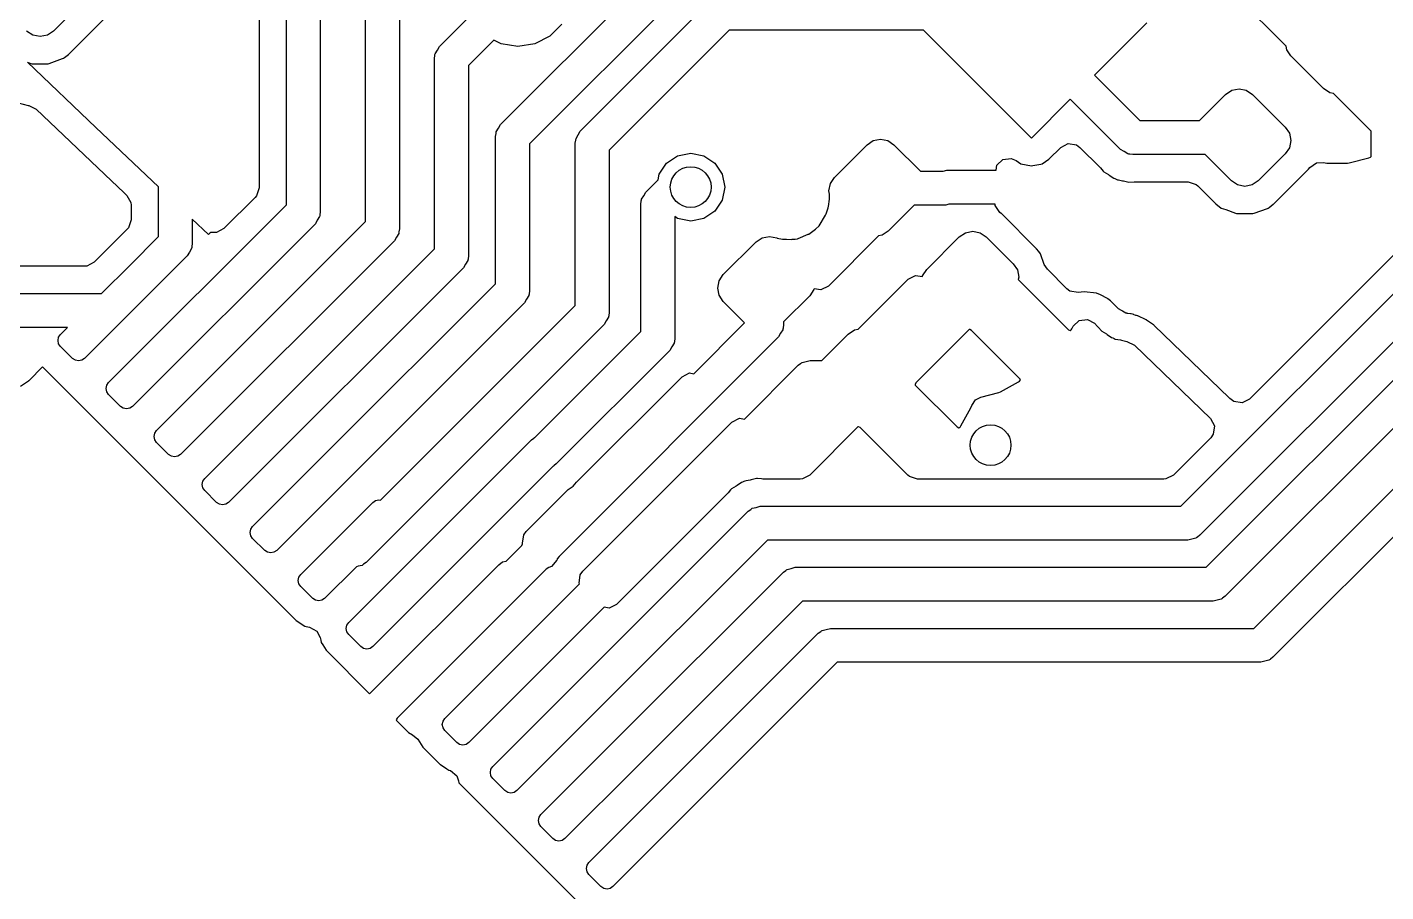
# Model space of a CAD drawing. Extents: x -27 to 355, y -108 to 35.
# Drawn here: x 259.31 to 269.31, y 23.62 to 29.99 of the extents above; entities that cross this region are included whole.
import ezdxf

# ---------------------------------------------------------------- set-up
doc = ezdxf.new("R2010")
doc.units = 0
doc.layers.add('BLACK', color=7, linetype='CONTINUOUS')

msp = doc.modelspace()

# ---------------------------------------------------------------- linework, layer by layer
at = {"layer": 'BLACK', "linetype": 'CONTINUOUS'}
for p, q in [((262.05, 31.3225), (262.05, 28.502)), ((261.8, 28.5538), (261.8, 31.2343)), ((261.217, 28.6786), (261.217, 30.8284)), ((261.467, 30.8802), (261.467, 28.6268)), ((261.017, 30.5412), (261.017, 28.8026)), ((262.793, 29.2681), (264.025, 30.5003)), ((264.239, 30.3601), (263.007, 29.1279)), ((268.57, 29.8515), (268.213, 30.2086)), ((259.701, 30.1555), (259.503, 29.9575)), ((263.38, 29.2192), (264.337, 30.1764)), ((259.617, 29.7875), (259.871, 30.0419)), ((262.344, 29.8432), (262.568, 30.0674)), ((263.245, 30.0089), (263.156, 29.9204)), ((267.55, 30.0173), (267.164, 29.6313)), ((259.35, 29.9271), (259.305, 29.9575)), ((259.404, 29.9165), (259.35, 29.9271)), ((259.458, 29.9271), (259.404, 29.9165)), ((259.503, 29.9575), (259.458, 29.9271)), ((263.156, 29.9204), (263.045, 29.8636)), ((264.477, 29.963), (263.593, 29.079)), ((265.907, 29.963), (264.477, 29.963)), ((266.702, 29.1688), (265.907, 29.963)), ((262.312, 29.7903), (262.329, 29.8162)), ((262.329, 29.8162), (262.344, 29.8432)), ((262.745, 29.8906), (262.557, 29.703)), ((262.798, 29.8636), (262.745, 29.8906)), ((262.921, 29.844), (262.798, 29.8636)), ((263.045, 29.8636), (262.921, 29.844)), ((268.575, 29.8462), (268.57, 29.8515)), ((268.58, 29.8191), (268.575, 29.8462)), ((268.611, 29.7737), (268.58, 29.8191)), ((259.816, 29.248), (259.311, 29.7279)), ((259.311, 29.7279), (259.325, 29.723)), ((259.325, 29.723), (259.336, 29.719)), ((259.336, 29.719), (259.336, 29.719)), ((259.336, 29.719), (259.344, 29.716)), ((259.344, 29.716), (259.464, 29.716)), ((259.464, 29.716), (259.472, 29.719)), ((259.472, 29.719), (259.57, 29.7545)), ((259.472, 29.719), (259.472, 29.719)), ((259.57, 29.7545), (259.577, 29.7571)), ((259.577, 29.7571), (259.583, 29.7617)), ((259.583, 29.7617), (259.614, 29.7855)), ((259.614, 29.7855), (259.617, 29.7875)), ((259.614, 29.7855), (259.614, 29.7855)), ((262.307, 29.7548), (262.31, 29.7768)), ((262.307, 28.3543), (262.307, 29.7548)), ((262.31, 29.7814), (262.311, 29.7839)), ((262.31, 29.7768), (262.31, 29.7814)), ((262.311, 29.7839), (262.312, 29.7903)), ((262.557, 29.703), (262.557, 28.3026)), ((268.851, 29.5333), (268.611, 29.7737)), ((267.164, 29.6313), (267.498, 29.2976)), ((268.13, 29.4908), (268.175, 29.5212)), ((268.175, 29.5212), (268.229, 29.5318)), ((268.229, 29.5318), (268.282, 29.5212)), ((268.282, 29.5212), (268.328, 29.4908)), ((268.896, 29.5029), (268.851, 29.5333)), ((268.924, 29.4975), (268.896, 29.5029)), ((259.17, 29.4477), (259.316, 29.41)), ((259.316, 29.41), (259.32, 29.4096)), ((259.32, 29.4096), (259.322, 29.4086)), ((259.322, 29.4086), (259.322, 29.4085)), ((259.322, 29.4085), (259.322, 29.4084)), ((259.322, 29.4084), (259.375, 29.3831)), ((266.987, 29.4545), (266.702, 29.1688)), ((267.357, 29.0843), (266.987, 29.4545)), ((267.937, 29.2976), (268.13, 29.4908)), ((268.328, 29.4908), (268.568, 29.2504)), ((269.201, 29.2199), (268.924, 29.4975)), ((259.375, 29.3831), (259.931, 28.8546)), ((260.275, 28.811), (259.816, 29.248)), ((259.816, 29.248), (259.816, 29.248)), ((262.757, 29.1797), (262.76, 29.2018)), ((262.76, 29.2064), (262.761, 29.2088)), ((262.76, 29.2018), (262.76, 29.2064)), ((262.761, 29.2088), (262.762, 29.2152)), ((262.762, 29.2152), (262.779, 29.2411)), ((262.779, 29.2411), (262.793, 29.2681)), ((263.365, 29.1922), (263.38, 29.2192)), ((267.498, 29.2976), (267.937, 29.2976)), ((268.568, 29.2504), (268.599, 29.205)), ((268.599, 29.205), (268.609, 29.1514)), ((269.201, 29.034), (269.201, 29.2199)), ((262.757, 28.0967), (262.757, 29.1797)), ((263.007, 29.1279), (263.007, 28.045)), ((263.343, 29.1308), (263.347, 29.1528)), ((263.343, 27.9369), (263.343, 29.1308)), ((263.346, 29.1574), (263.348, 29.1599)), ((263.347, 29.1528), (263.346, 29.1574)), ((263.348, 29.1599), (263.349, 29.1663)), ((263.349, 29.1663), (263.365, 29.1922)), ((265.251, 28.8801), (265.491, 29.1205)), ((265.491, 29.1205), (265.537, 29.1509)), ((265.537, 29.1509), (265.59, 29.1615)), ((265.59, 29.1615), (265.644, 29.1509)), ((265.644, 29.1509), (265.689, 29.1205)), ((265.689, 29.1205), (265.885, 28.925)), ((266.829, 29.013), (266.917, 29.1009)), ((266.917, 29.1009), (266.972, 29.1287)), ((266.972, 29.1287), (267.032, 29.1191)), ((267.032, 29.1191), (267.057, 29.1009)), ((267.057, 29.1009), (267.203, 28.9556)), ((268.609, 29.1514), (268.599, 29.0979)), ((263.593, 29.079), (263.593, 27.8851)), ((264.016, 28.985), (264.097, 29.0392)), ((264.097, 29.0392), (264.193, 29.0583)), ((264.193, 29.0583), (264.289, 29.0392)), ((264.289, 29.0392), (264.37, 28.985)), ((266.447, 28.9686), (266.491, 29.0105)), ((266.491, 29.0105), (266.552, 29.0181)), ((266.552, 29.0181), (266.588, 29.0032)), ((266.588, 29.0032), (266.623, 28.9799)), ((266.78, 28.9799), (266.829, 29.013)), ((267.384, 29.0695), (267.357, 29.0843)), ((267.41, 29.0528), (267.384, 29.0695)), ((267.417, 29.0519), (267.41, 29.0528)), ((267.419, 29.0505), (267.417, 29.0519)), ((267.424, 29.0508), (267.419, 29.0505)), ((267.446, 29.0476), (267.424, 29.0508)), ((267.979, 29.0476), (267.446, 29.0476)), ((268.172, 28.8544), (267.979, 29.0476)), ((268.338, 25.5591), (271.814, 29.0357)), ((268.568, 29.0524), (268.37, 28.8544)), ((268.599, 29.0979), (268.568, 29.0524)), ((269.038, 28.9858), (269.184, 29.0234)), ((269.184, 29.0234), (269.195, 29.0275)), ((269.195, 29.0275), (269.201, 29.034)), ((263.954, 28.8626), (263.962, 28.9039)), ((263.962, 28.9039), (264.016, 28.985)), ((264.37, 28.985), (264.424, 28.9039)), ((264.424, 28.9039), (264.443, 28.8083)), ((265.885, 28.925), (266.052, 28.925)), ((266.052, 28.925), (266.077, 28.9322)), ((266.077, 28.9322), (266.44, 28.9322)), ((266.44, 28.9322), (266.447, 28.9686)), ((266.623, 28.9799), (266.702, 28.9644)), ((266.702, 28.9644), (266.711, 28.9663)), ((266.711, 28.9663), (266.77, 28.978)), ((266.77, 28.978), (266.78, 28.9799)), ((266.77, 28.978), (266.77, 28.978)), ((267.203, 28.9556), (267.208, 28.9492)), ((267.208, 28.9492), (267.228, 28.9261)), ((267.228, 28.9261), (267.228, 28.9261)), ((267.228, 28.9261), (267.233, 28.9195)), ((267.233, 28.9195), (267.267, 28.9)), ((267.267, 28.9), (267.274, 28.8954)), ((270.001, 28.9432), (268.305, 27.2472)), ((268.484, 28.6845), (268.738, 28.9389)), ((268.738, 28.9389), (268.74, 28.9414)), ((268.74, 28.9414), (268.749, 28.9528)), ((268.749, 28.9528), (268.799, 28.9874)), ((268.799, 28.9874), (268.852, 28.9884)), ((268.852, 28.9884), (268.862, 28.9858)), ((268.862, 28.9858), (268.874, 28.9843)), ((268.874, 28.9843), (269.026, 28.9843)), ((269.026, 28.9843), (269.038, 28.9858)), ((259.931, 28.8546), (260.022, 28.7677)), ((260.275, 28.4435), (260.275, 28.811)), ((261.017, 28.8026), (260.998, 28.7444)), ((263.862, 28.7713), (263.954, 28.8626)), ((264.443, 28.8083), (264.424, 28.7126)), ((265.21, 28.7811), (265.221, 28.8347)), ((265.221, 28.8347), (265.251, 28.8801)), ((267.274, 28.8954), (267.306, 28.8731)), ((267.306, 28.8731), (267.315, 28.8709)), ((267.315, 28.8709), (267.32, 28.8684)), ((267.32, 28.8684), (267.325, 28.8664)), ((267.325, 28.8664), (267.333, 28.8621)), ((267.333, 28.8621), (267.341, 28.8606)), ((267.341, 28.8606), (267.341, 28.8606)), ((267.341, 28.8606), (267.371, 28.8553)), ((267.371, 28.8553), (267.379, 28.8534)), ((267.379, 28.8534), (267.417, 28.8434)), ((267.417, 28.8434), (267.456, 28.8468)), ((267.456, 28.8468), (267.464, 28.8471)), ((267.464, 28.8471), (267.855, 28.8471)), ((267.8, 26.4581), (270.231, 28.8892)), ((267.855, 28.8471), (267.913, 28.8282)), ((267.913, 28.8282), (267.925, 28.8182)), ((267.925, 28.8182), (267.992, 28.751)), ((268.218, 28.8241), (268.172, 28.8544)), ((268.271, 28.8134), (268.218, 28.8241)), ((268.325, 28.8241), (268.271, 28.8134)), ((268.37, 28.8544), (268.325, 28.8241)), ((271.991, 28.8589), (268.478, 25.3457)), ((260.022, 28.7677), (260.044, 28.7474)), ((260.044, 28.7474), (260.073, 28.6936)), ((260.988, 28.7326), (260.758, 28.5029)), ((260.998, 28.7444), (260.988, 28.7326)), ((263.826, 28.6829), (263.829, 28.705)), ((263.829, 28.7096), (263.83, 28.712)), ((263.829, 28.705), (263.829, 28.7096)), ((263.83, 28.712), (263.831, 28.7184)), ((263.831, 28.7184), (263.848, 28.7443)), ((263.848, 28.7443), (263.862, 28.7713)), ((264.424, 28.7126), (264.37, 28.6315)), ((265.206, 28.6652), (265.214, 28.7192)), ((265.215, 28.756), (265.21, 28.7811)), ((265.214, 28.7192), (265.215, 28.7231)), ((265.214, 28.7192), (265.214, 28.7192)), ((265.215, 28.7231), (265.215, 28.756)), ((270.444, 28.749), (267.94, 26.2447)), ((267.986, 26.0086), (270.68, 28.703)), ((267.992, 28.751), (268.059, 28.6845)), ((259.909, 27.3699), (261.217, 28.6786)), ((260.073, 28.6936), (260.075, 28.6757)), ((260.075, 28.6757), (260.075, 28.5675)), ((261.464, 28.6001), (261.463, 28.5977)), ((261.467, 28.6268), (261.464, 28.6047)), ((261.464, 28.6047), (261.464, 28.6001)), ((263.826, 27.7456), (263.826, 28.6829)), ((264.37, 28.6315), (264.289, 28.5773)), ((265.139, 28.5229), (265.186, 28.6014)), ((265.186, 28.6014), (265.189, 28.6117)), ((265.189, 28.6117), (265.204, 28.6559)), ((265.204, 28.6559), (265.205, 28.6596)), ((265.204, 28.6559), (265.204, 28.6559)), ((265.205, 28.6596), (265.206, 28.6652)), ((265.838, 28.675), (265.647, 28.4841)), ((266.07, 28.675), (265.838, 28.675)), ((266.094, 28.6822), (266.07, 28.675)), ((266.433, 28.6822), (266.094, 28.6822)), ((266.433, 28.6728), (266.433, 28.6822)), ((266.468, 28.6224), (266.433, 28.6728)), ((266.479, 28.6141), (266.468, 28.6224)), ((266.482, 28.6117), (266.479, 28.6141)), ((266.736, 28.3573), (266.482, 28.6117)), ((268.059, 28.6845), (268.098, 28.654)), ((268.098, 28.654), (268.131, 28.6421)), ((268.131, 28.6421), (268.203, 28.6159)), ((268.203, 28.6159), (268.203, 28.6159)), ((268.203, 28.6159), (268.211, 28.6129)), ((268.211, 28.6129), (268.331, 28.6129)), ((268.331, 28.6129), (268.339, 28.6159)), ((268.339, 28.6159), (268.437, 28.6514)), ((268.339, 28.6159), (268.339, 28.6159)), ((268.437, 28.6514), (268.444, 28.654)), ((268.444, 28.654), (268.45, 28.6586)), ((268.45, 28.6586), (268.481, 28.6825)), ((268.481, 28.6825), (268.484, 28.6845)), ((268.481, 28.6825), (268.481, 28.6825)), ((260.056, 28.5094), (260.046, 28.4975)), ((260.075, 28.5675), (260.056, 28.5094)), ((261.431, 28.5384), (260.085, 27.1931)), ((260.262, 27.0163), (261.8, 28.5538)), ((260.645, 28.4595), (260.525, 28.5732)), ((260.525, 28.5732), (260.525, 28.3917)), ((260.758, 28.5029), (260.703, 28.4751)), ((261.445, 28.5654), (261.431, 28.5384)), ((261.462, 28.5913), (261.445, 28.5654)), ((261.463, 28.5977), (261.462, 28.5913)), ((262.05, 28.502), (262.046, 28.48)), ((264.097, 28.5773), (264.076, 28.5916)), ((264.076, 28.5916), (264.076, 27.6938)), ((264.193, 28.5583), (264.097, 28.5773)), ((264.289, 28.5773), (264.193, 28.5583)), ((265.062, 28.4627), (265.111, 28.4986)), ((265.111, 28.4986), (265.139, 28.5229)), ((270.894, 28.5628), (268.126, 25.7952)), ((260.046, 28.4975), (259.803, 28.2547)), ((260.064, 28.2321), (260.275, 28.4435)), ((262.013, 28.4136), (260.439, 26.8396)), ((260.655, 28.4702), (260.645, 28.4595)), ((260.66, 28.4731), (260.655, 28.4702)), ((260.691, 28.4739), (260.66, 28.4731)), ((260.703, 28.4751), (260.691, 28.4739)), ((262.028, 28.4406), (262.013, 28.4136)), ((262.044, 28.4665), (262.028, 28.4406)), ((262.045, 28.4729), (262.044, 28.4665)), ((262.047, 28.4754), (262.045, 28.4729)), ((262.046, 28.48), (262.047, 28.4754)), ((264.433, 28.1641), (264.674, 28.4046)), ((264.674, 28.4046), (264.719, 28.4349)), ((264.719, 28.4349), (264.773, 28.4456)), ((264.773, 28.4456), (264.826, 28.4349)), ((264.826, 28.4349), (264.83, 28.4326)), ((264.83, 28.4326), (264.869, 28.4253)), ((264.869, 28.4253), (264.869, 28.4253)), ((264.869, 28.4253), (264.873, 28.4246)), ((264.873, 28.4246), (264.877, 28.4245)), ((264.877, 28.4245), (264.877, 28.4245)), ((264.877, 28.4245), (264.898, 28.4241)), ((264.898, 28.4241), (264.937, 28.4235)), ((264.937, 28.4235), (264.94, 28.4237)), ((264.94, 28.4237), (264.961, 28.4253)), ((264.94, 28.4237), (264.94, 28.4237)), ((264.961, 28.4253), (264.978, 28.4267)), ((264.978, 28.4267), (264.985, 28.4299)), ((264.985, 28.4299), (265.057, 28.4605)), ((264.985, 28.4299), (264.985, 28.4299)), ((265.057, 28.4605), (265.062, 28.4627)), ((265.574, 28.4484), (265.206, 28.0798)), ((265.602, 28.4538), (265.574, 28.4484)), ((265.647, 28.4841), (265.602, 28.4538)), ((265.93, 28.2013), (266.17, 28.4417)), ((266.17, 28.4417), (266.216, 28.472)), ((266.216, 28.472), (266.269, 28.4827)), ((266.269, 28.4827), (266.323, 28.472)), ((266.323, 28.472), (266.368, 28.4417)), ((266.368, 28.4417), (266.566, 28.2437)), ((260.488, 28.3033), (260.242, 28.0569)), ((260.503, 28.3303), (260.488, 28.3033)), ((260.52, 28.3562), (260.503, 28.3303)), ((260.521, 28.3626), (260.52, 28.3562)), ((260.522, 28.3651), (260.521, 28.3626)), ((260.525, 28.3917), (260.522, 28.3697)), ((260.522, 28.3697), (260.522, 28.3651)), ((260.616, 26.6628), (262.307, 28.3543)), ((262.557, 28.3026), (262.554, 28.2805)), ((266.738, 28.3547), (266.736, 28.3573)), ((266.755, 28.3333), (266.738, 28.3547)), ((266.738, 28.3547), (266.738, 28.3547)), ((266.767, 28.3176), (266.755, 28.3333)), ((266.795, 28.2393), (266.767, 28.3176)), ((259.733, 28.2257), (259.112, 28.2257)), ((259.748, 28.2269), (259.733, 28.2257)), ((259.803, 28.2547), (259.748, 28.2269)), ((259.857, 28.0252), (260.064, 28.2321)), ((262.521, 28.2142), (260.792, 26.486)), ((262.535, 28.2412), (262.521, 28.2142)), ((262.552, 28.267), (262.535, 28.2412)), ((262.553, 28.2735), (262.552, 28.267)), ((262.554, 28.2759), (262.553, 28.2735)), ((262.554, 28.2805), (262.554, 28.2759)), ((265.899, 28.1559), (265.93, 28.2013)), ((266.566, 28.2437), (266.597, 28.1983)), ((266.818, 28.2032), (266.795, 28.2393)), ((266.962, 28.0595), (266.818, 28.2032)), ((264.392, 28.0651), (264.403, 28.1187)), ((264.403, 28.1187), (264.433, 28.1641)), ((265.43, 27.7667), (265.793, 28.13)), ((265.793, 28.13), (265.848, 28.1578)), ((265.848, 28.1578), (265.898, 28.1499)), ((265.898, 28.1499), (265.899, 28.1559)), ((266.597, 28.1983), (266.607, 28.1447)), ((266.607, 28.1447), (266.604, 28.127)), ((266.604, 28.127), (266.973, 27.758)), ((258.988, 28.0252), (259.857, 28.0252)), ((260.242, 28.0569), (259.732, 27.5467)), ((261.499, 26.8396), (262.757, 28.0967)), ((263.002, 28.0095), (262.985, 27.9836)), ((263.004, 28.0183), (263.002, 28.0159)), ((263.002, 28.0159), (263.002, 28.0095)), ((263.007, 28.045), (263.003, 28.0229)), ((263.003, 28.0229), (263.004, 28.0183)), ((264.403, 28.0116), (264.392, 28.0651)), ((264.433, 27.9661), (264.403, 28.0116)), ((265.07, 28.0086), (264.876, 27.8154)), ((265.1, 28.054), (265.07, 28.0086)), ((265.101, 28.06), (265.1, 28.054)), ((265.151, 28.052), (265.101, 28.06)), ((265.206, 28.0798), (265.151, 28.052)), ((266.984, 28.0428), (266.962, 28.0595)), ((267.044, 28.0313), (266.984, 28.0428)), ((267.088, 28.0368), (267.044, 28.0313)), ((267.179, 28.0278), (267.088, 28.0368)), ((267.209, 28.0145), (267.179, 28.0278)), ((267.261, 27.9873), (267.209, 28.0145)), ((262.97, 27.9566), (261.676, 26.6628)), ((261.909, 26.502), (263.343, 27.9369)), ((262.985, 27.9836), (262.97, 27.9566)), ((264.59, 27.809), (264.433, 27.9661)), ((267.264, 27.9851), (267.261, 27.9873)), ((267.283, 27.971), (267.264, 27.9851)), ((267.264, 27.9851), (267.264, 27.9851)), ((267.342, 27.9116), (267.283, 27.971)), ((267.363, 27.9002), (267.342, 27.9116)), ((267.364, 27.8999), (267.363, 27.9002)), ((267.369, 27.8963), (267.364, 27.8999)), ((263.572, 27.8237), (263.557, 27.7967)), ((263.588, 27.8496), (263.572, 27.8237)), ((263.589, 27.856), (263.588, 27.8496)), ((263.591, 27.8585), (263.589, 27.856)), ((263.593, 27.8851), (263.59, 27.8631)), ((263.59, 27.8631), (263.591, 27.8585)), ((264.216, 27.4344), (264.59, 27.809)), ((264.876, 27.8154), (264.876, 27.7933)), ((267.008, 27.7834), (267.053, 27.8252)), ((267.053, 27.8252), (267.113, 27.8329)), ((267.113, 27.8329), (267.165, 27.8057)), ((267.165, 27.8057), (267.187, 27.7829)), ((267.372, 27.8952), (267.369, 27.8963)), ((267.395, 27.8801), (267.372, 27.8952)), ((267.402, 27.8792), (267.395, 27.8801)), ((267.404, 27.8779), (267.402, 27.8792)), ((267.409, 27.8782), (267.404, 27.8779)), ((267.431, 27.875), (267.409, 27.8782)), ((267.434, 27.875), (267.431, 27.875)), ((267.455, 27.8692), (267.434, 27.875)), ((267.455, 27.8685), (267.455, 27.8692)), ((267.464, 27.8653), (267.455, 27.8685)), ((267.469, 27.8639), (267.464, 27.8653)), ((267.475, 27.863), (267.469, 27.8639)), ((267.483, 27.86), (267.475, 27.863)), ((267.487, 27.8581), (267.483, 27.86)), ((267.488, 27.8578), (267.487, 27.8581)), ((267.487, 27.8581), (267.487, 27.8581)), ((267.489, 27.8574), (267.488, 27.8578)), ((267.541, 27.8338), (267.489, 27.8574)), ((267.489, 27.8574), (267.489, 27.8574)), ((267.544, 27.832), (267.541, 27.8338)), ((267.541, 27.8338), (267.541, 27.8338)), ((267.548, 27.8297), (267.544, 27.832)), ((267.548, 27.8296), (267.548, 27.8297)), ((267.598, 27.7952), (267.548, 27.8296)), ((259.607, 27.7752), (259.238, 27.7752)), ((259.537, 27.6793), (259.541, 27.7032)), ((259.541, 27.7032), (259.555, 27.7234)), ((259.555, 27.7234), (259.607, 27.7752)), ((263.557, 27.7967), (261.804, 26.0441)), ((263.046, 26.9655), (263.826, 27.7456)), ((264.84, 27.7049), (263.224, 26.0887)), ((264.855, 27.732), (264.84, 27.7049)), ((264.871, 27.7578), (264.855, 27.732)), ((264.872, 27.7642), (264.871, 27.7578)), ((264.873, 27.7667), (264.872, 27.7642)), ((264.876, 27.7933), (264.873, 27.7713)), ((264.873, 27.7713), (264.873, 27.7667)), ((265.159, 27.5325), (265.352, 27.7257)), ((265.352, 27.7257), (265.398, 27.7561)), ((265.398, 27.7561), (265.425, 27.7615)), ((265.425, 27.7615), (265.43, 27.7667)), ((266.242, 27.7585), (265.851, 27.3677)), ((266.247, 27.7593), (266.242, 27.7585)), ((266.259, 27.7532), (266.247, 27.7593)), ((266.618, 27.3946), (266.259, 27.7532)), ((266.973, 27.758), (266.985, 27.752)), ((266.985, 27.752), (266.988, 27.7525)), ((266.988, 27.7525), (266.99, 27.7543)), ((266.99, 27.7543), (266.992, 27.757)), ((266.992, 27.757), (266.998, 27.7652)), ((266.998, 27.7652), (267.008, 27.7834)), ((267.187, 27.7829), (267.193, 27.7766)), ((267.193, 27.7766), (267.218, 27.7468)), ((267.218, 27.7468), (267.252, 27.7274)), ((267.252, 27.7274), (267.259, 27.7227)), ((267.259, 27.7227), (267.291, 27.7004)), ((267.291, 27.7004), (267.299, 27.6982)), ((267.602, 27.7928), (267.598, 27.7952)), ((267.598, 27.7952), (267.598, 27.7952)), ((267.605, 27.7899), (267.602, 27.7928)), ((268.157, 27.2563), (267.605, 27.7899)), ((267.605, 27.7899), (267.605, 27.7899)), ((259.541, 27.6553), (259.537, 27.6793)), ((259.555, 27.6351), (259.541, 27.6553)), ((259.643, 27.5467), (259.555, 27.6351)), ((264.039, 27.6054), (263.204, 26.7706)), ((264.054, 27.6325), (264.039, 27.6054)), ((264.071, 27.6583), (264.054, 27.6325)), ((264.072, 27.6647), (264.071, 27.6583)), ((264.073, 27.6672), (264.072, 27.6647)), ((264.076, 27.6938), (264.073, 27.6718)), ((264.073, 27.6718), (264.073, 27.6672)), ((267.299, 27.6982), (267.305, 27.6957)), ((267.305, 27.6957), (267.31, 27.6937)), ((267.31, 27.6937), (267.318, 27.6894)), ((267.318, 27.6894), (267.356, 27.6827)), ((267.356, 27.6827), (267.364, 27.6808)), ((267.364, 27.6808), (267.394, 27.673)), ((267.394, 27.673), (267.394, 27.673)), ((267.394, 27.673), (267.402, 27.6707)), ((267.402, 27.6707), (267.403, 27.6708)), ((267.403, 27.6708), (267.459, 27.6451)), ((267.459, 27.6451), (268.019, 27.1034)), ((259.664, 27.5331), (259.643, 27.5467)), ((259.688, 27.5284), (259.664, 27.5331)), ((259.711, 27.5331), (259.688, 27.5284)), ((259.732, 27.5467), (259.711, 27.5331)), ((264.984, 27.4959), (265.002, 27.5092)), ((265.002, 27.5092), (265.005, 27.5127)), ((265.005, 27.5127), (265.008, 27.5135)), ((265.008, 27.5135), (265.013, 27.5174)), ((265.013, 27.5174), (265.043, 27.5239)), ((265.043, 27.5239), (265.073, 27.5325)), ((265.073, 27.5325), (265.159, 27.5325)), ((259.323, 27.3852), (259.422, 27.4848)), ((259.422, 27.4848), (259.599, 27.308)), ((263.359, 26.6419), (264.129, 27.4117)), ((264.129, 27.4117), (264.184, 27.4395)), ((264.184, 27.4395), (264.216, 27.4344)), ((264.588, 27.1), (264.984, 27.4959)), ((259.26, 27.3431), (259.319, 27.3826)), ((259.319, 27.3826), (259.321, 27.3839)), ((259.321, 27.3839), (259.323, 27.3852)), ((259.321, 27.3839), (259.321, 27.3839)), ((259.599, 27.308), (259.599, 27.308)), ((259.599, 27.308), (259.599, 27.308)), ((259.599, 27.308), (261.29, 25.6174)), ((259.89, 27.3257), (259.895, 27.3496)), ((259.895, 27.3018), (259.89, 27.3257)), ((259.895, 27.3496), (259.909, 27.3699)), ((259.909, 27.2815), (259.895, 27.3018)), ((265.851, 27.3677), (265.845, 27.3558)), ((265.845, 27.3558), (265.846, 27.3508)), ((265.846, 27.3508), (266.155, 27.0421)), ((266.461, 27.2955), (266.473, 27.3)), ((266.473, 27.3), (266.606, 27.3734)), ((266.606, 27.3734), (266.613, 27.3781)), ((266.613, 27.3781), (266.62, 27.3889)), ((266.619, 27.3921), (266.618, 27.3946)), ((266.62, 27.3889), (266.619, 27.3921)), ((259.997, 27.1931), (259.909, 27.2815)), ((266.254, 27.1828), (266.261, 27.2001)), ((266.261, 27.2001), (266.263, 27.1992)), ((266.263, 27.1992), (266.29, 27.2417)), ((266.29, 27.2417), (266.328, 27.2614)), ((266.328, 27.2614), (266.461, 27.2955)), ((268.162, 27.2511), (268.157, 27.2563)), ((268.162, 27.2508), (268.162, 27.2511)), ((268.19, 27.229), (268.162, 27.2508)), ((268.251, 27.2194), (268.19, 27.229)), ((268.305, 27.2472), (268.251, 27.2194)), ((260.017, 27.1796), (259.997, 27.1931)), ((260.041, 27.1748), (260.017, 27.1796)), ((260.065, 27.1796), (260.041, 27.1748)), ((260.085, 27.1931), (260.065, 27.1796)), ((264.496, 27.0781), (264.551, 27.1059)), ((264.551, 27.1059), (264.588, 27.1)), ((266.18, 27.0493), (266.254, 27.1828)), ((268.019, 27.1034), (268.048, 27.0494)), ((260.249, 26.9961), (260.262, 27.0163)), ((264.029, 26.6104), (264.496, 27.0781)), ((265.424, 27.0425), (265.069, 26.6876)), ((265.429, 27.0433), (265.424, 27.0425)), ((265.441, 27.0372), (265.429, 27.0433)), ((265.791, 26.6876), (265.441, 27.0372)), ((266.155, 27.0421), (266.167, 27.036)), ((266.167, 27.036), (266.17, 27.0365)), ((266.17, 27.0365), (266.172, 27.0384)), ((266.172, 27.0384), (266.175, 27.041)), ((266.175, 27.041), (266.18, 27.0493)), ((268.048, 27.0494), (268.039, 26.9888)), ((260.244, 26.9721), (260.249, 26.9961)), ((260.249, 26.9482), (260.244, 26.9721)), ((260.262, 26.928), (260.249, 26.9482)), ((260.35, 26.8396), (260.262, 26.928)), ((262.207, 26.1325), (263.022, 26.9474)), ((263.022, 26.9474), (263.039, 26.9607)), ((263.039, 26.9607), (263.042, 26.9642)), ((263.042, 26.9642), (263.045, 26.965)), ((263.045, 26.965), (263.046, 26.9655)), ((268.02, 26.9622), (267.746, 26.6876)), ((268.039, 26.9888), (268.02, 26.9622)), ((260.371, 26.826), (260.35, 26.8396)), ((260.395, 26.8213), (260.371, 26.826)), ((260.419, 26.826), (260.395, 26.8213)), ((260.439, 26.8396), (260.419, 26.826)), ((260.969, 26.3092), (261.499, 26.8396)), ((261.499, 26.8396), (261.499, 26.8396)), ((263.18, 26.7525), (262.383, 25.9557)), ((263.181, 26.753), (263.18, 26.7525)), ((263.184, 26.7538), (263.181, 26.753)), ((263.187, 26.7573), (263.184, 26.7538)), ((263.204, 26.7706), (263.187, 26.7573)), ((260.597, 26.6186), (260.602, 26.6425)), ((260.602, 26.5947), (260.597, 26.6186)), ((260.602, 26.6425), (260.616, 26.6628)), ((261.676, 26.6628), (261.146, 26.1325)), ((263.313, 26.5967), (263.321, 26.6015)), ((263.321, 26.6015), (263.329, 26.6058)), ((263.329, 26.6058), (263.353, 26.6356)), ((263.353, 26.6356), (263.359, 26.6419)), ((263.398, 25.98), (264.029, 26.6104)), ((264.527, 26.6057), (264.493, 26.5863)), ((264.534, 26.6104), (264.527, 26.6057)), ((264.536, 26.6121), (264.534, 26.6104)), ((264.566, 26.6326), (264.536, 26.6121)), ((264.574, 26.6349), (264.566, 26.6326)), ((264.579, 26.6374), (264.574, 26.6349)), ((264.585, 26.6394), (264.579, 26.6374)), ((264.592, 26.6437), (264.585, 26.6394)), ((264.601, 26.6452), (264.592, 26.6437)), ((264.631, 26.6504), (264.601, 26.6452)), ((264.601, 26.6452), (264.601, 26.6452)), ((264.639, 26.6523), (264.631, 26.6504)), ((264.668, 26.6601), (264.639, 26.6523)), ((264.677, 26.6624), (264.668, 26.6601)), ((264.685, 26.6616), (264.677, 26.6624)), ((264.715, 26.659), (264.685, 26.6616)), ((264.724, 26.6586), (264.715, 26.659)), ((264.999, 26.6586), (264.724, 26.6586)), ((265.015, 26.6598), (264.999, 26.6586)), ((265.069, 26.6876), (265.015, 26.6598)), ((265.803, 26.6775), (265.791, 26.6876)), ((265.861, 26.6586), (265.803, 26.6775)), ((266.395, 26.6586), (265.861, 26.6586)), ((266.4, 26.6576), (266.395, 26.6586)), ((266.405, 26.6586), (266.4, 26.6576)), ((267.676, 26.6586), (266.405, 26.6586)), ((267.691, 26.6598), (267.676, 26.6586)), ((267.746, 26.6876), (267.691, 26.6598)), ((260.616, 26.5744), (260.602, 26.5947)), ((260.704, 26.486), (260.616, 26.5744)), ((261.853, 26.486), (261.873, 26.4996)), ((261.873, 26.4996), (261.897, 26.5043)), ((261.897, 26.5043), (261.909, 26.502)), ((262.983, 26.2718), (263.292, 26.581)), ((263.292, 26.581), (263.313, 26.5967)), ((264.462, 26.5502), (263.648, 25.7358)), ((264.468, 26.5565), (264.462, 26.5502)), ((264.487, 26.5797), (264.468, 26.5565)), ((264.493, 26.5863), (264.487, 26.5797)), ((260.724, 26.4725), (260.704, 26.486)), ((260.748, 26.4677), (260.724, 26.4725)), ((260.772, 26.4725), (260.748, 26.4677)), ((260.792, 26.486), (260.772, 26.4725)), ((261.323, 25.9557), (261.853, 26.486)), ((263.267, 25.0718), (264.617, 26.4215)), ((264.617, 26.4215), (264.635, 26.4348)), ((264.635, 26.4348), (264.638, 26.4383)), ((264.638, 26.4383), (264.641, 26.4391)), ((264.641, 26.4391), (264.646, 26.4429)), ((264.646, 26.4429), (264.676, 26.4494)), ((264.676, 26.4494), (264.705, 26.4581)), ((264.705, 26.4581), (267.8, 26.4581)), ((260.956, 26.289), (260.969, 26.3092)), ((260.951, 26.265), (260.956, 26.289)), ((260.956, 26.2411), (260.951, 26.265)), ((260.969, 26.2208), (260.956, 26.2411)), ((261.058, 26.1325), (260.969, 26.2208)), ((262.955, 26.1863), (262.965, 26.2468)), ((262.965, 26.2468), (262.983, 26.2718)), ((264.757, 26.2081), (263.444, 24.895)), ((267.852, 26.2081), (264.757, 26.2081)), ((267.881, 26.2168), (267.852, 26.2081)), ((267.911, 26.2232), (267.881, 26.2168)), ((267.916, 26.2271), (267.911, 26.2232)), ((267.919, 26.2279), (267.916, 26.2271)), ((267.922, 26.2314), (267.919, 26.2279)), ((267.94, 26.2447), (267.922, 26.2314)), ((261.078, 26.1189), (261.058, 26.1325)), ((261.102, 26.1142), (261.078, 26.1189)), ((261.126, 26.1189), (261.102, 26.1142)), ((261.146, 26.1325), (261.126, 26.1189)), ((261.676, 25.6021), (262.207, 26.1325)), ((262.835, 26.0535), (262.95, 26.1689)), ((262.95, 26.1689), (262.956, 26.1808)), ((262.956, 26.1808), (262.955, 26.1863)), ((261.733, 26.0125), (261.499, 25.7789)), ((261.745, 26.0161), (261.733, 26.0125)), ((261.775, 26.0226), (261.745, 26.0161)), ((261.781, 26.0265), (261.775, 26.0226)), ((261.783, 26.0273), (261.781, 26.0265)), ((261.786, 26.0307), (261.783, 26.0273)), ((261.804, 26.0441), (261.786, 26.0307)), ((261.83, 25.0769), (262.78, 26.0264)), ((262.78, 26.0264), (262.808, 26.0479)), ((262.808, 26.0479), (262.835, 26.0535)), ((263.15, 26.0077), (263.13, 25.9954)), ((263.168, 26.0133), (263.15, 26.0077)), ((263.207, 26.0606), (263.168, 26.0133)), ((263.209, 26.0658), (263.207, 26.0606)), ((263.211, 26.0714), (263.209, 26.0658)), ((263.224, 26.0887), (263.211, 26.0714)), ((264.903, 25.9934), (264.933, 25.9999)), ((264.933, 25.9999), (264.963, 26.0086)), ((264.963, 26.0086), (267.986, 26.0086)), ((261.304, 25.9115), (261.309, 25.9354)), ((261.309, 25.8876), (261.304, 25.9115)), ((261.309, 25.9354), (261.323, 25.9557)), ((262.383, 25.9557), (261.853, 25.4253)), ((263.13, 25.9954), (262.032, 24.8973)), ((263.371, 25.892), (263.379, 25.9527)), ((263.379, 25.9527), (263.398, 25.98)), ((263.621, 24.7182), (264.875, 25.972)), ((264.875, 25.972), (264.892, 25.9853)), ((264.892, 25.9853), (264.895, 25.9888)), ((264.895, 25.9888), (264.898, 25.9896)), ((264.898, 25.9896), (264.903, 25.9934)), ((261.323, 25.8673), (261.309, 25.8876)), ((261.411, 25.7789), (261.323, 25.8673)), ((262.383, 24.895), (263.374, 25.8859)), ((263.374, 25.8859), (263.371, 25.892)), ((261.431, 25.7654), (261.411, 25.7789)), ((261.455, 25.7606), (261.431, 25.7654)), ((261.479, 25.7654), (261.455, 25.7606)), ((261.499, 25.7789), (261.479, 25.7654)), ((263.556, 25.714), (262.56, 24.7182)), ((263.593, 25.7081), (263.556, 25.714)), ((263.648, 25.7358), (263.593, 25.7081)), ((265.015, 25.7586), (263.798, 24.5415)), ((268.038, 25.7586), (265.015, 25.7586)), ((268.067, 25.7672), (268.038, 25.7586)), ((268.097, 25.7737), (268.067, 25.7672)), ((268.103, 25.7776), (268.097, 25.7737)), ((268.105, 25.7784), (268.103, 25.7776)), ((268.108, 25.7819), (268.105, 25.7784)), ((268.126, 25.7952), (268.108, 25.7819)), ((261.29, 25.6174), (261.353, 25.5754)), ((261.663, 25.5818), (261.676, 25.6021)), ((261.353, 25.5754), (261.362, 25.5735)), ((261.362, 25.5735), (261.362, 25.5735)), ((261.362, 25.5735), (261.388, 25.5683)), ((261.388, 25.5683), (261.441, 25.5384)), ((261.441, 25.5384), (261.466, 25.4906)), ((261.658, 25.5579), (261.663, 25.5818)), ((261.663, 25.534), (261.658, 25.5579)), ((261.676, 25.5137), (261.663, 25.534)), ((261.765, 25.4253), (261.676, 25.5137)), ((263.974, 24.3647), (265.132, 25.5224)), ((265.132, 25.5224), (265.15, 25.5358)), ((265.15, 25.5358), (265.153, 25.5392)), ((265.153, 25.5392), (265.156, 25.54)), ((265.156, 25.54), (265.161, 25.5439)), ((265.161, 25.5439), (265.191, 25.5504)), ((265.191, 25.5504), (265.221, 25.5591)), ((265.221, 25.5591), (268.338, 25.5591)), ((261.466, 25.4906), (261.47, 25.471)), ((261.47, 25.471), (261.473, 25.4553)), ((261.473, 25.4553), (261.485, 25.4365)), ((261.485, 25.4365), (261.511, 25.3983)), ((261.785, 25.4118), (261.765, 25.4253)), ((261.809, 25.407), (261.785, 25.4118)), ((261.833, 25.4118), (261.809, 25.407)), ((261.853, 25.4253), (261.833, 25.4118)), ((261.511, 25.3983), (261.515, 25.3924)), ((261.515, 25.3924), (261.83, 25.0769)), ((265.272, 25.3091), (264.151, 24.1879)), ((268.389, 25.3091), (265.272, 25.3091)), ((268.419, 25.3177), (268.389, 25.3091)), ((268.449, 25.3242), (268.419, 25.3177)), ((268.454, 25.3281), (268.449, 25.3242)), ((268.457, 25.3289), (268.454, 25.3281)), ((268.46, 25.3323), (268.457, 25.3289)), ((268.478, 25.3457), (268.46, 25.3323)), ((262.737, 24.5415), (263.267, 25.0718)), ((262.032, 24.8973), (262.026, 24.8854)), ((262.026, 24.8854), (262.027, 24.8804)), ((262.027, 24.8804), (262.116, 24.7912)), ((262.365, 24.8508), (262.37, 24.8747)), ((262.37, 24.8269), (262.365, 24.8508)), ((262.37, 24.8747), (262.383, 24.895)), ((262.383, 24.8066), (262.37, 24.8269)), ((262.472, 24.7182), (262.383, 24.8066)), ((263.444, 24.895), (262.914, 24.3647)), ((262.116, 24.7912), (262.146, 24.7758)), ((262.146, 24.7758), (262.184, 24.7426)), ((262.184, 24.7426), (262.222, 24.6853)), ((262.492, 24.7047), (262.472, 24.7182)), ((262.516, 24.6999), (262.492, 24.7047)), ((262.54, 24.7047), (262.516, 24.6999)), ((262.56, 24.7182), (262.54, 24.7047)), ((263.09, 24.1879), (263.621, 24.7182)), ((262.222, 24.6853), (262.35, 24.5567)), ((262.35, 24.5567), (262.352, 24.5555)), ((262.352, 24.5555), (262.352, 24.5555)), ((262.352, 24.5555), (262.397, 24.5258)), ((262.397, 24.5258), (262.413, 24.5147)), ((262.413, 24.5147), (262.423, 24.5128)), ((262.423, 24.5128), (262.424, 24.5123)), ((262.424, 24.5123), (262.471, 24.4726)), ((262.719, 24.4973), (262.723, 24.5212)), ((262.723, 24.5212), (262.737, 24.5415)), ((263.798, 24.5415), (263.267, 24.0111)), ((262.471, 24.4726), (262.484, 24.4363)), ((262.484, 24.4363), (262.486, 24.4207)), ((262.486, 24.4207), (263.205, 23.7018)), ((262.723, 24.4734), (262.719, 24.4973)), ((262.737, 24.4531), (262.723, 24.4734)), ((262.825, 24.3647), (262.737, 24.4531)), ((262.846, 24.3511), (262.825, 24.3647)), ((262.87, 24.3464), (262.846, 24.3511)), ((262.893, 24.3511), (262.87, 24.3464)), ((262.914, 24.3647), (262.893, 24.3511)), ((263.444, 23.8344), (263.974, 24.3647)), ((263.072, 24.1437), (263.077, 24.1676)), ((263.077, 24.1198), (263.072, 24.1437)), ((263.077, 24.1676), (263.09, 24.1879)), ((263.09, 24.0995), (263.077, 24.1198)), ((263.179, 24.0111), (263.09, 24.0995)), ((264.151, 24.1879), (263.621, 23.6576)), ((263.199, 23.9976), (263.179, 24.0111)), ((263.267, 24.0111), (263.247, 23.9976)), ((263.223, 23.9928), (263.199, 23.9976)), ((263.247, 23.9976), (263.223, 23.9928)), ((263.426, 23.7902), (263.43, 23.8141)), ((263.43, 23.8141), (263.444, 23.8344)), ((263.205, 23.7018), (263.205, 23.7018)), ((263.205, 23.7018), (263.205, 23.7018)), ((263.205, 23.7018), (263.382, 23.525)), ((263.43, 23.7662), (263.426, 23.7902)), ((263.444, 23.746), (263.43, 23.7662)), ((263.532, 23.6576), (263.444, 23.746)), ((263.553, 23.644), (263.532, 23.6576)), ((263.577, 23.6393), (263.553, 23.644)), ((263.601, 23.644), (263.577, 23.6393)), ((263.621, 23.6576), (263.601, 23.644))]:
    msp.add_line(p, q, dxfattribs=at)
at = {"layer": 'BLACK'}
for centre in [(264.193, 28.8083), (266.4, 26.9076)]:
    msp.add_circle(centre, 0.15, dxfattribs=at)

doc.saveas('drawing.dxf')
